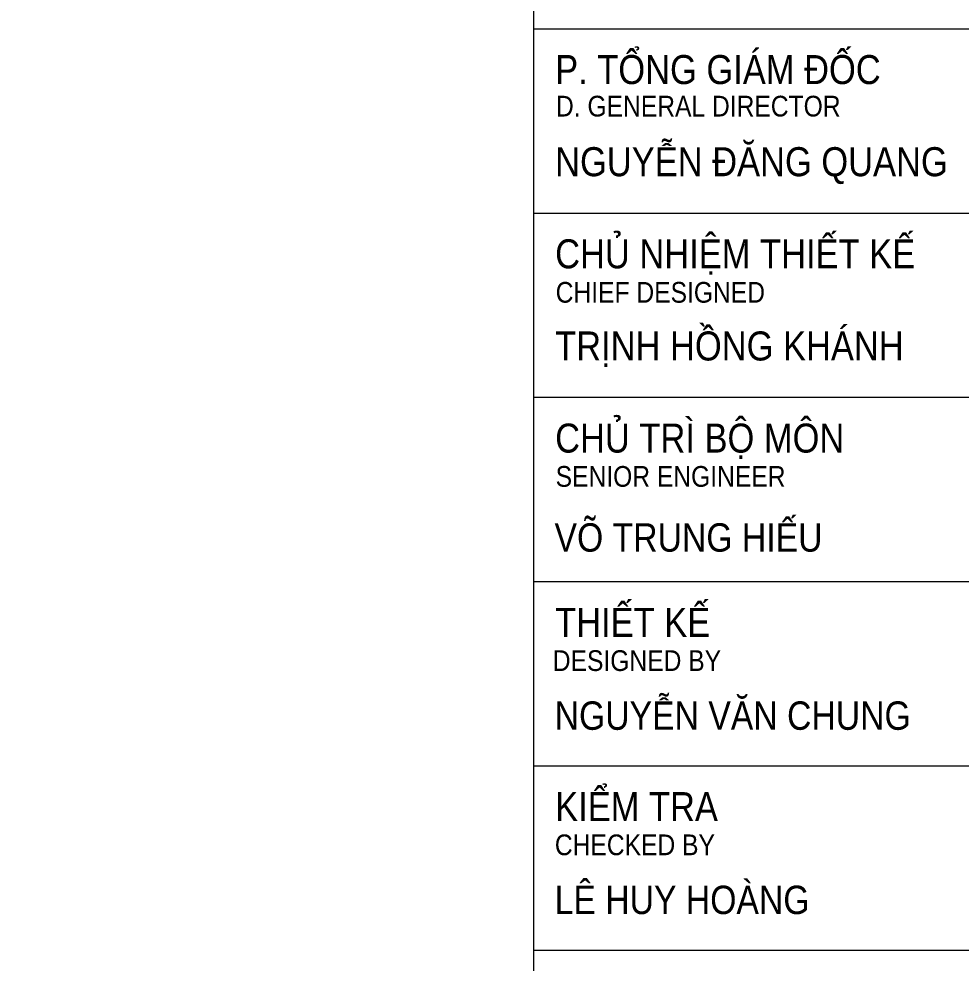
# Model space of a CAD drawing. Header units: metres. Extents: x 568006 to 1139366, y 2064802 to 4131555.
# Drawn here: x 569681.48 to 569706.82, y 2065214.35 to 2065239.75 of the extents above; entities that cross this region are included whole.
import ezdxf
from ezdxf.enums import TextEntityAlignment as Align
from ezdxf.xclip import XClip

# ---------------------------------------------------------------- set-up
doc = ezdxf.new("R2010")
doc.units = ezdxf.units.M
doc.header["$XCLIPFRAME"] = 0
doc.linetypes.add('ACAD_ISO10W100', pattern=[18.5, 12, -3, 0.5, -3])
doc.linetypes.add('CENTER', pattern=[2, 1.25, -0.25, 0.25, -0.25])
for name, color, linetype, lineweight in [('A-KY HIEU', 34, 'CONTINUOUS', 20), ('A-TEXT', 7, 'CONTINUOUS', 18), ('E- RANH GIOI', 1, 'CENTER', 13), ('hung-demlonha', 7, 'CONTINUOUS', 15)]:
    doc.layers.add(name, color=color, linetype=linetype, lineweight=lineweight)
for name, color, linetype in [('BoThamCo', 94, 'CONTINUOUS'), ('ghi_chu', 7, 'CONTINUOUS'), ('LogDg', 7, 'CONTINUOUS'), ('TimDg', 222, 'CONTINUOUS')]:
    doc.layers.add(name, color=color, linetype=linetype)
doc.styles.add('ARIAL', font='arial.ttf', dxfattribs={"height": 5})
doc.styles.add('QH1', font='arialbd.ttf', dxfattribs={"width": 0.8})

# ---------------------------------------------------------------- blocks, each defined once
blk = doc.blocks.new('tmbc_khub')
at = {"layer": 'BoThamCo'}
blk.add_lwpolyline([(-63.098, 76.708, 0.010022), (-25.293, 90.244, 0.990741), (-26.569, 93.503, -0.010014), (-64.211, 80.026), (-167.249, 45.447, 1), (-166.135, 42.129)], format="xyb", close=True, dxfattribs=at)
at = {"layer": 'LogDg'}
blk.add_lwpolyline([(-63.018, 76.471, 0.010023), (-25.202, 90.011, 0.991336), (-26.658, 93.737, -0.010014), (-64.291, 80.263), (-167.329, 45.684, 1), (-166.056, 41.892)], format="xyb", close=True, dxfattribs=at)
at = {"layer": 'TimDg', "linetype": 'ACAD_ISO10W100', "ltscale": 0.75}
blk.add_lwpolyline([(107.543, -124.133), (15.376, 133.515), (-122.04, 513.448), (-178.345, 685.867)], dxfattribs=at)
blk.add_lwpolyline([(507.546, 381.621), (291.324, 260.971), (120.566, 161.757, -0.050684), (-63.655, 78.367), (-512.602, -72.298), (-676.954, -124.133)], format="xyb", dxfattribs=at)
at = {"layer": 'hung-demlonha', "color": 7, "ltscale": 5, "style": 'QH1', "width": 0.65}
for tag, p in [('BT04', (-109.598, 191.643)), ('BT06', (-305.798, 171.199)), ('BT05', (-282.572, 137.244))]:
    blk.add_attdef(tag, text='', height=3.96, rotation=0, dxfattribs=at).set_placement(p, align=Align.CENTER)
blk = doc.blocks.new('A$C33BC4D2A')
at = {"layer": 'A-KY HIEU', "color": 0}
for p, q in [((353.662, -4.903), (353.662, -292.097)), ((353.662, -181.132), (414.985, -181.132)), ((353.662, -192.813), (414.985, -192.813)), ((353.662, -204.493), (414.985, -204.493)), ((353.662, -216.174), (414.985, -216.174)), ((353.662, -227.854), (414.985, -227.854)), ((353.662, -239.535), (414.985, -239.535))]:
    blk.add_line(p, q, dxfattribs=at)
at = {"layer": 'A-TEXT', "style": 'ARIAL', "width": 0.85}
for s, height, p in [('P. TỔNG GIÁM ĐỐC', 1.83967, (355.024, -184.636)), ('NGUYỄN ĐĂNG QUANG', 1.83967, (355.024, -190.477)), ('CHỦ NHIỆM THIẾT KẾ', 1.83967, (355.024, -196.317)), ('TRỊNH HỒNG KHÁNH', 1.83967, (355.024, -202.157)), ('CHỦ TRÌ BỘ MÔN', 1.83967, (355.024, -207.997)), ('VÕ TRUNG HIẾU', 1.8, (354.986, -214.277)), ('THIẾT KẾ', 1.8397, (355.024, -219.678)), ('NGUYỄN VĂN CHUNG', 1.8, (354.994, -225.568)), ('KIỂM TRA', 1.8397, (355.024, -231.358)), ('LÊ HUY HOÀNG', 1.8, (354.994, -237.249))]:
    blk.add_text(s, height=height, dxfattribs=at).set_placement(p)
for s, height, p in [('D. GENERAL DIRECTOR', 1.31405, (355.079, -186.035)), ('CHIEF DESIGNED', 1.31405, (355.059, -197.838)), ('SENIOR ENGINEER', 1.31405, (355.057, -209.506)), ('DESIGNED BY', 1.31405, (354.876, -221.182)), ('CHECKED BY', 1.3141, (355.006, -232.86))]:
    blk.add_text(s, height=height, dxfattribs=at).set_placement(p, align=Align.MIDDLE_LEFT)

msp = doc.modelspace()

# ---------------------------------------------------------------- block references
at = {"layer": 'ghi_chu'}
ref = msp.add_blockref('tmbc_khub', (569786.408, 2065163.987), dxfattribs=at)
XClip(ref).set_block_clipping_path([(-201.6066774619, 54.738211852), (-109.9841080916, 137.3826739991)])
ref = msp.add_blockref('tmbc_khub', (569785.007, 2064761.833), dxfattribs=at)
XClip(ref).set_block_clipping_path([(-196.9317021817, 224.973894045), (-4.975069496, 387.4432126731)])

# ---------------------------------------------------------------- next in the draw order: block references
at = {"layer": 'E- RANH GIOI', "xscale": 0.4242857142857144, "yscale": 0.4242857142857144, "zscale": 0.4242857142857144}
msp.add_blockref('A$C33BC4D2A', (569545.269, 2065316.331), dxfattribs=at)

doc.saveas('drawing.dxf')
